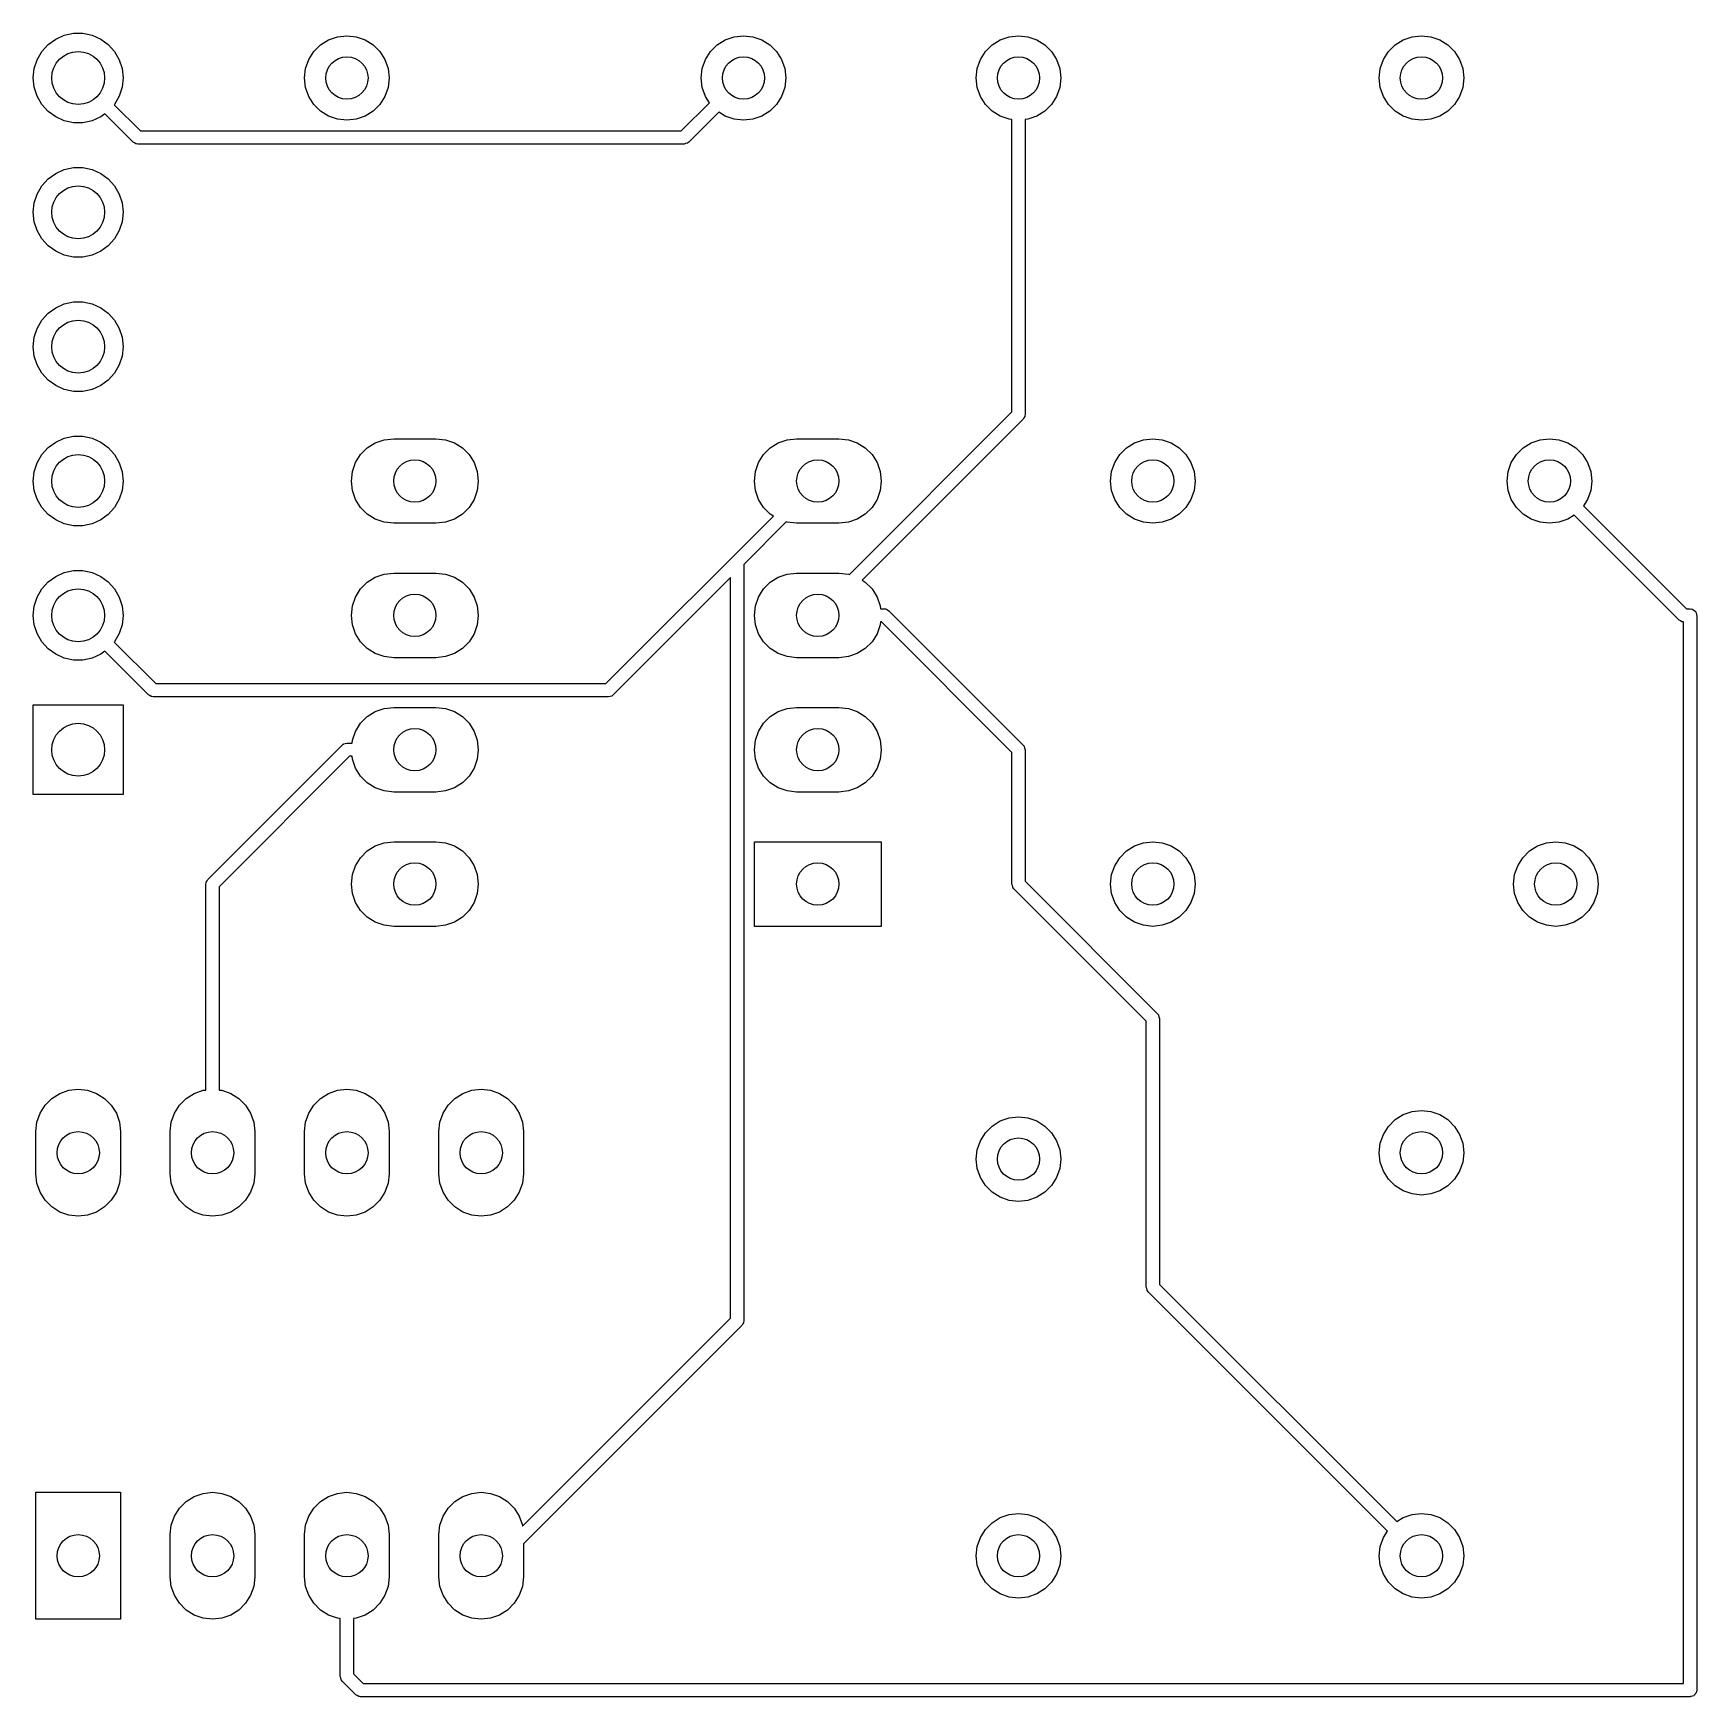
# Model space of a CAD drawing. Extents: x 131.2 to 162.7, y -119.5 to -88.1.
import ezdxf

# ---------------------------------------------------------------- set-up
doc = ezdxf.new("R2010")
doc.units = 0
doc.layers.add('BLACK', color=7, linetype='CONTINUOUS')

msp = doc.modelspace()

# ---------------------------------------------------------------- linework, layer by layer
at = {"layer": 'BLACK', "linetype": 'CONTINUOUS'}
for p, q in [((131.817336, -88.091602), (131.991151, -88.054656)), ((131.991151, -88.054656), (132.168849, -88.054656)), ((132.168849, -88.054656), (132.342664, -88.091602)), ((131.392336, -88.400383), (131.511239, -88.268327)), ((131.511239, -88.268327), (131.655, -88.163878)), ((131.655, -88.163878), (131.817336, -88.091602)), ((132.342664, -88.091602), (132.505, -88.163878)), ((132.505, -88.163878), (132.648761, -88.268327)), ((132.648761, -88.268327), (132.767664, -88.400383)), ((136.534535, -88.401208), (136.661208, -88.274535)), ((136.661208, -88.274535), (136.812893, -88.179225)), ((136.812893, -88.179225), (136.981983, -88.120058)), ((136.981983, -88.120058), (137.16, -88.1)), ((137.16, -88.1), (137.338017, -88.120058)), ((137.338017, -88.120058), (137.507107, -88.179225)), ((137.507107, -88.179225), (137.658792, -88.274535)), ((137.658792, -88.274535), (137.785465, -88.401208)), ((144.034535, -88.401208), (144.161208, -88.274535)), ((144.161208, -88.274535), (144.312893, -88.179225)), ((144.312893, -88.179225), (144.481983, -88.120058)), ((144.481983, -88.120058), (144.66, -88.1)), ((144.66, -88.1), (144.838017, -88.120058)), ((144.838017, -88.120058), (145.007107, -88.179225)), ((145.007107, -88.179225), (145.158792, -88.274535)), ((145.158792, -88.274535), (145.285465, -88.401208)), ((149.234535, -88.401208), (149.361208, -88.274535)), ((149.361208, -88.274535), (149.512893, -88.179225)), ((149.512893, -88.179225), (149.681983, -88.120058)), ((149.681983, -88.120058), (149.86, -88.1)), ((149.86, -88.1), (150.038017, -88.120058)), ((150.038017, -88.120058), (150.207107, -88.179225)), ((150.207107, -88.179225), (150.358792, -88.274535)), ((150.358792, -88.274535), (150.485465, -88.401208)), ((156.854535, -88.401208), (156.981208, -88.274535)), ((156.981208, -88.274535), (157.132893, -88.179225)), ((157.132893, -88.179225), (157.301983, -88.120058)), ((157.301983, -88.120058), (157.48, -88.1)), ((157.48, -88.1), (157.658017, -88.120058)), ((157.658017, -88.120058), (157.827107, -88.179225)), ((157.827107, -88.179225), (157.978792, -88.274535)), ((157.978792, -88.274535), (158.105465, -88.401208)), ((131.248575, -88.723275), (131.303486, -88.554274)), ((131.303486, -88.554274), (131.392336, -88.400383)), ((132.767664, -88.400383), (132.856514, -88.554274)), ((132.856514, -88.554274), (132.911425, -88.723275)), ((136.380058, -88.721983), (136.439225, -88.552893)), ((136.439225, -88.552893), (136.534535, -88.401208)), ((137.785465, -88.401208), (137.880775, -88.552893)), ((137.880775, -88.552893), (137.939942, -88.721983)), ((143.880058, -88.721983), (143.939225, -88.552893)), ((143.939225, -88.552893), (144.034535, -88.401208)), ((145.285465, -88.401208), (145.380775, -88.552893)), ((145.380775, -88.552893), (145.439942, -88.721983)), ((149.080058, -88.721983), (149.139225, -88.552893)), ((149.139225, -88.552893), (149.234535, -88.401208)), ((150.485465, -88.401208), (150.580775, -88.552893)), ((150.580775, -88.552893), (150.639942, -88.721983)), ((156.700058, -88.721983), (156.759225, -88.552893)), ((156.759225, -88.552893), (156.854535, -88.401208)), ((158.105465, -88.401208), (158.200775, -88.552893)), ((158.200775, -88.552893), (158.259942, -88.721983)), ((131.23, -88.9), (131.248575, -88.723275)), ((131.248575, -89.076725), (131.23, -88.9)), ((132.911425, -88.723275), (132.93, -88.9)), ((132.93, -88.9), (132.911425, -89.076725)), ((136.36, -88.9), (136.380058, -88.721983)), ((136.380058, -89.078017), (136.36, -88.9)), ((137.939942, -88.721983), (137.96, -88.9)), ((137.96, -88.9), (137.939942, -89.078017)), ((143.86, -88.9), (143.880058, -88.721983)), ((143.880058, -89.078017), (143.86, -88.9)), ((145.439942, -88.721983), (145.46, -88.9)), ((145.46, -88.9), (145.439942, -89.078017)), ((149.06, -88.9), (149.080058, -88.721983)), ((149.080058, -89.078017), (149.06, -88.9)), ((150.639942, -88.721983), (150.66, -88.9)), ((150.66, -88.9), (150.639942, -89.078017)), ((156.68, -88.9), (156.700058, -88.721983)), ((156.700058, -89.078017), (156.68, -88.9)), ((158.259942, -88.721983), (158.28, -88.9)), ((158.28, -88.9), (158.259942, -89.078017)), ((131.303486, -89.245726), (131.248575, -89.076725)), ((131.392336, -89.399617), (131.303486, -89.245726)), ((132.856514, -89.245726), (132.767664, -89.399617)), ((132.911425, -89.076725), (132.856514, -89.245726)), ((136.439225, -89.247107), (136.380058, -89.078017)), ((136.534535, -89.398792), (136.439225, -89.247107)), ((137.880775, -89.247107), (137.785465, -89.398792)), ((137.939942, -89.078017), (137.880775, -89.247107)), ((143.939225, -89.247107), (143.880058, -89.078017)), ((144.015201, -89.368022), (143.939225, -89.247107)), ((145.380775, -89.247107), (145.285465, -89.398792)), ((145.439942, -89.078017), (145.380775, -89.247107)), ((149.139225, -89.247107), (149.080058, -89.078017)), ((149.234535, -89.398792), (149.139225, -89.247107)), ((150.580775, -89.247107), (150.485465, -89.398792)), ((150.639942, -89.078017), (150.580775, -89.247107)), ((156.759225, -89.247107), (156.700058, -89.078017)), ((156.854535, -89.398792), (156.759225, -89.247107)), ((158.200775, -89.247107), (158.105465, -89.398792)), ((158.259942, -89.078017), (158.200775, -89.247107)), ((131.511239, -89.531673), (131.392336, -89.399617)), ((131.655, -89.636122), (131.511239, -89.531673)), ((131.817336, -89.708398), (131.655, -89.636122)), ((132.505, -89.636122), (132.342664, -89.708398)), ((132.582811, -89.579588), (132.505, -89.636122)), ((133.116611, -90.113388), (132.582811, -89.579588)), ((132.767664, -89.399617), (132.762324, -89.405547)), ((132.762324, -89.405547), (133.256777, -89.9)), ((136.661208, -89.525465), (136.534535, -89.398792)), ((136.812893, -89.620775), (136.661208, -89.525465)), ((136.981983, -89.679942), (136.812893, -89.620775)), ((137.507107, -89.620775), (137.338017, -89.679942)), ((137.658792, -89.525465), (137.507107, -89.620775)), ((137.785465, -89.398792), (137.658792, -89.525465)), ((143.483224, -89.9), (144.015201, -89.368022)), ((144.191977, -89.544798), (143.623388, -90.113388)), ((144.312893, -89.620775), (144.191977, -89.544798)), ((144.481983, -89.679942), (144.312893, -89.620775)), ((145.007107, -89.620775), (144.838017, -89.679942)), ((145.158792, -89.525465), (145.007107, -89.620775)), ((145.285465, -89.398792), (145.158792, -89.525465)), ((149.361208, -89.525465), (149.234535, -89.398792)), ((149.512893, -89.620775), (149.361208, -89.525465)), ((149.681983, -89.679942), (149.512893, -89.620775)), ((150.207107, -89.620775), (150.038017, -89.679942)), ((150.358792, -89.525465), (150.207107, -89.620775)), ((150.485465, -89.398792), (150.358792, -89.525465)), ((156.981208, -89.525465), (156.854535, -89.398792)), ((157.132893, -89.620775), (156.981208, -89.525465)), ((157.301983, -89.679942), (157.132893, -89.620775)), ((157.827107, -89.620775), (157.658017, -89.679942)), ((157.978792, -89.525465), (157.827107, -89.620775)), ((158.105465, -89.398792), (157.978792, -89.525465)), ((131.991151, -89.745344), (131.817336, -89.708398)), ((132.168849, -89.745344), (131.991151, -89.745344)), ((132.342664, -89.708398), (132.168849, -89.745344)), ((133.256777, -89.9), (143.483224, -89.9)), ((137.16, -89.7), (136.981983, -89.679942)), ((137.338017, -89.679942), (137.16, -89.7)), ((144.66, -89.7), (144.481983, -89.679942)), ((144.838017, -89.679942), (144.66, -89.7)), ((149.735, -89.685915), (149.681983, -89.679942)), ((149.735, -95.213223), (149.735, -89.685915)), ((150.038017, -89.679942), (149.985, -89.685915)), ((149.985, -89.685915), (149.985, -95.265)), ((157.48, -89.7), (157.301983, -89.679942)), ((157.658017, -89.679942), (157.48, -89.7)), ((133.143753, -90.128208), (133.116611, -90.113388)), ((133.169783, -90.144937), (133.143753, -90.128208)), ((133.176035, -90.145835), (133.169783, -90.144937)), ((133.178429, -90.147143), (133.176035, -90.145835)), ((133.182902, -90.146823), (133.178429, -90.147143)), ((133.205, -90.15), (133.182902, -90.146823)), ((143.535, -90.15), (133.205, -90.15)), ((143.564677, -90.141285), (143.535, -90.15)), ((143.594906, -90.13471), (143.564677, -90.141285)), ((143.59996, -90.130926), (143.594906, -90.13471)), ((143.60258, -90.130157), (143.59996, -90.130926)), ((143.605519, -90.126764), (143.60258, -90.130157)), ((143.623388, -90.113388), (143.605519, -90.126764)), ((131.392336, -90.940383), (131.511239, -90.808327)), ((131.511239, -90.808327), (131.655, -90.703878)), ((131.655, -90.703878), (131.817336, -90.631602)), ((131.817336, -90.631602), (131.991151, -90.594656)), ((131.991151, -90.594656), (132.168849, -90.594656)), ((132.168849, -90.594656), (132.342664, -90.631602)), ((132.342664, -90.631602), (132.505, -90.703878)), ((132.505, -90.703878), (132.648761, -90.808327)), ((132.648761, -90.808327), (132.767664, -90.940383)), ((131.248575, -91.263275), (131.303486, -91.094274)), ((131.303486, -91.094274), (131.392336, -90.940383)), ((132.767664, -90.940383), (132.856514, -91.094274)), ((132.856514, -91.094274), (132.911425, -91.263275)), ((131.23, -91.44), (131.248575, -91.263275)), ((131.248575, -91.616725), (131.23, -91.44)), ((132.911425, -91.263275), (132.93, -91.44)), ((132.93, -91.44), (132.911425, -91.616725)), ((131.303486, -91.785726), (131.248575, -91.616725)), ((131.392336, -91.939617), (131.303486, -91.785726)), ((132.856514, -91.785726), (132.767664, -91.939617)), ((132.911425, -91.616725), (132.856514, -91.785726)), ((131.511239, -92.071673), (131.392336, -91.939617)), ((131.655, -92.176122), (131.511239, -92.071673)), ((132.648761, -92.071673), (132.505, -92.176122)), ((132.767664, -91.939617), (132.648761, -92.071673)), ((131.817336, -92.248398), (131.655, -92.176122)), ((131.991151, -92.285344), (131.817336, -92.248398)), ((132.168849, -92.285344), (131.991151, -92.285344)), ((132.342664, -92.248398), (132.168849, -92.285344)), ((132.505, -92.176122), (132.342664, -92.248398)), ((131.392336, -93.480383), (131.511239, -93.348327)), ((131.511239, -93.348327), (131.655, -93.243878)), ((131.655, -93.243878), (131.817336, -93.171602)), ((131.817336, -93.171602), (131.991151, -93.134656)), ((131.991151, -93.134656), (132.168849, -93.134656)), ((132.168849, -93.134656), (132.342664, -93.171602)), ((132.342664, -93.171602), (132.505, -93.243878)), ((132.505, -93.243878), (132.648761, -93.348327)), ((132.648761, -93.348327), (132.767664, -93.480383)), ((131.248575, -93.803275), (131.303486, -93.634274)), ((131.303486, -93.634274), (131.392336, -93.480383)), ((132.767664, -93.480383), (132.856514, -93.634274)), ((132.856514, -93.634274), (132.911425, -93.803275)), ((131.23, -93.98), (131.248575, -93.803275)), ((131.248575, -94.156725), (131.23, -93.98)), ((132.911425, -93.803275), (132.93, -93.98)), ((132.93, -93.98), (132.911425, -94.156725)), ((131.303486, -94.325726), (131.248575, -94.156725)), ((131.392336, -94.479617), (131.303486, -94.325726)), ((132.856514, -94.325726), (132.767664, -94.479617)), ((132.911425, -94.156725), (132.856514, -94.325726)), ((131.511239, -94.611673), (131.392336, -94.479617)), ((131.655, -94.716122), (131.511239, -94.611673)), ((132.648761, -94.611673), (132.505, -94.716122)), ((132.767664, -94.479617), (132.648761, -94.611673)), ((131.817336, -94.788398), (131.655, -94.716122)), ((131.991151, -94.825344), (131.817336, -94.788398)), ((132.168849, -94.825344), (131.991151, -94.825344)), ((132.342664, -94.788398), (132.168849, -94.825344)), ((132.505, -94.716122), (132.342664, -94.788398)), ((146.661646, -98.286576), (149.735, -95.213223)), ((149.979937, -95.300217), (149.963208, -95.326246)), ((149.980835, -95.293964), (149.979937, -95.300217)), ((149.982143, -95.291571), (149.980835, -95.293964)), ((149.985, -95.265), (149.981823, -95.287098)), ((149.981823, -95.287098), (149.982143, -95.291571)), ((149.948388, -95.353389), (146.904498, -98.397278)), ((149.963208, -95.326246), (149.948388, -95.353389)), ((131.392336, -96.020383), (131.511239, -95.888327)), ((131.511239, -95.888327), (131.655, -95.783878)), ((131.655, -95.783878), (131.817336, -95.711602)), ((131.817336, -95.711602), (131.991151, -95.674656)), ((131.991151, -95.674656), (132.168849, -95.674656)), ((132.168849, -95.674656), (132.342664, -95.711602)), ((132.342664, -95.711602), (132.505, -95.783878)), ((132.505, -95.783878), (132.648761, -95.888327)), ((132.648761, -95.888327), (132.767664, -96.020383)), ((137.419535, -96.021208), (137.546208, -95.894535)), ((137.546208, -95.894535), (137.697893, -95.799225)), ((137.697893, -95.799225), (137.866983, -95.740058)), ((137.866983, -95.740058), (138.045, -95.72)), ((138.045, -95.72), (138.845, -95.72)), ((138.845, -95.72), (139.023017, -95.740058)), ((139.023017, -95.740058), (139.192107, -95.799225)), ((139.192107, -95.799225), (139.343792, -95.894535)), ((139.343792, -95.894535), (139.470465, -96.021208)), ((145.039535, -96.021208), (145.166208, -95.894535)), ((145.166208, -95.894535), (145.317893, -95.799225)), ((145.317893, -95.799225), (145.486983, -95.740058)), ((145.486983, -95.740058), (145.665, -95.72)), ((145.665, -95.72), (146.465, -95.72)), ((146.465, -95.72), (146.643017, -95.740058)), ((146.643017, -95.740058), (146.812107, -95.799225)), ((146.812107, -95.799225), (146.963792, -95.894535)), ((146.963792, -95.894535), (147.090465, -96.021208)), ((151.774535, -96.021208), (151.901208, -95.894535)), ((151.901208, -95.894535), (152.052893, -95.799225)), ((152.052893, -95.799225), (152.221983, -95.740058)), ((152.221983, -95.740058), (152.4, -95.72)), ((152.4, -95.72), (152.578017, -95.740058)), ((152.578017, -95.740058), (152.747107, -95.799225)), ((152.747107, -95.799225), (152.898792, -95.894535)), ((152.898792, -95.894535), (153.025465, -96.021208)), ((159.274535, -96.021208), (159.401208, -95.894535)), ((159.401208, -95.894535), (159.552893, -95.799225)), ((159.552893, -95.799225), (159.721983, -95.740058)), ((159.721983, -95.740058), (159.9, -95.72)), ((159.9, -95.72), (160.078017, -95.740058)), ((160.078017, -95.740058), (160.247107, -95.799225)), ((160.247107, -95.799225), (160.398792, -95.894535)), ((160.398792, -95.894535), (160.525465, -96.021208)), ((131.248575, -96.343275), (131.303486, -96.174274)), ((131.303486, -96.174274), (131.392336, -96.020383)), ((132.767664, -96.020383), (132.856514, -96.174274)), ((132.856514, -96.174274), (132.911425, -96.343275)), ((137.265058, -96.341983), (137.324225, -96.172893)), ((137.324225, -96.172893), (137.419535, -96.021208)), ((139.470465, -96.021208), (139.565775, -96.172893)), ((139.565775, -96.172893), (139.624942, -96.341983)), ((144.885058, -96.341983), (144.944225, -96.172893)), ((144.944225, -96.172893), (145.039535, -96.021208)), ((147.090465, -96.021208), (147.185775, -96.172893)), ((147.185775, -96.172893), (147.244942, -96.341983)), ((151.620058, -96.341983), (151.679225, -96.172893)), ((151.679225, -96.172893), (151.774535, -96.021208)), ((153.025465, -96.021208), (153.120775, -96.172893)), ((153.120775, -96.172893), (153.179942, -96.341983)), ((159.120058, -96.341983), (159.179225, -96.172893)), ((159.179225, -96.172893), (159.274535, -96.021208)), ((160.525465, -96.021208), (160.620775, -96.172893)), ((160.620775, -96.172893), (160.679942, -96.341983)), ((131.23, -96.52), (131.248575, -96.343275)), ((131.248575, -96.696725), (131.23, -96.52)), ((132.911425, -96.343275), (132.93, -96.52)), ((132.93, -96.52), (132.911425, -96.696725)), ((137.245, -96.52), (137.265058, -96.341983)), ((137.265058, -96.698017), (137.245, -96.52)), ((139.624942, -96.341983), (139.645, -96.52)), ((139.645, -96.52), (139.624942, -96.698017)), ((144.865, -96.52), (144.885058, -96.341983)), ((144.885058, -96.698017), (144.865, -96.52)), ((147.244942, -96.341983), (147.265, -96.52)), ((147.265, -96.52), (147.244942, -96.698017)), ((151.6, -96.52), (151.620058, -96.341983)), ((151.620058, -96.698017), (151.6, -96.52)), ((153.179942, -96.341983), (153.2, -96.52)), ((153.2, -96.52), (153.179942, -96.698017)), ((159.1, -96.52), (159.120058, -96.341983)), ((159.120058, -96.698017), (159.1, -96.52)), ((160.679942, -96.341983), (160.7, -96.52)), ((160.7, -96.52), (160.679942, -96.698017)), ((131.303486, -96.865726), (131.248575, -96.696725)), ((131.392336, -97.019617), (131.303486, -96.865726)), ((132.856514, -96.865726), (132.767664, -97.019617)), ((132.911425, -96.696725), (132.856514, -96.865726)), ((137.324225, -96.867107), (137.265058, -96.698017)), ((137.419535, -97.018792), (137.324225, -96.867107)), ((139.565775, -96.867107), (139.470465, -97.018792)), ((139.624942, -96.698017), (139.565775, -96.867107)), ((144.944225, -96.867107), (144.885058, -96.698017)), ((145.039535, -97.018792), (144.944225, -96.867107)), ((147.185775, -96.867107), (147.090465, -97.018792)), ((147.244942, -96.698017), (147.185775, -96.867107)), ((151.679225, -96.867107), (151.620058, -96.698017)), ((151.774535, -97.018792), (151.679225, -96.867107)), ((153.120775, -96.867107), (153.025465, -97.018792)), ((153.179942, -96.698017), (153.120775, -96.867107)), ((159.179225, -96.867107), (159.120058, -96.698017)), ((159.274535, -97.018792), (159.179225, -96.867107)), ((160.620775, -96.867107), (160.544798, -96.988022)), ((160.679942, -96.698017), (160.620775, -96.867107)), ((131.511239, -97.151673), (131.392336, -97.019617)), ((131.655, -97.256122), (131.511239, -97.151673)), ((132.648761, -97.151673), (132.505, -97.256122)), ((132.767664, -97.019617), (132.648761, -97.151673)), ((137.546208, -97.145465), (137.419535, -97.018792)), ((137.697893, -97.240775), (137.546208, -97.145465)), ((139.343792, -97.145465), (139.192107, -97.240775)), ((139.470465, -97.018792), (139.343792, -97.145465)), ((142.058224, -100.35), (145.225501, -97.182721)), ((145.166208, -97.145465), (145.039535, -97.018792)), ((145.225501, -97.182721), (145.166208, -97.145465)), ((146.963792, -97.145465), (146.812107, -97.240775)), ((147.090465, -97.018792), (146.963792, -97.145465)), ((151.901208, -97.145465), (151.774535, -97.018792)), ((152.052893, -97.240775), (151.901208, -97.145465)), ((152.898792, -97.145465), (152.747107, -97.240775)), ((153.025465, -97.018792), (152.898792, -97.145465)), ((159.401208, -97.145465), (159.274535, -97.018792)), ((159.552893, -97.240775), (159.401208, -97.145465)), ((160.368022, -97.164798), (160.247107, -97.240775)), ((162.351611, -99.148388), (160.368022, -97.164798)), ((160.544798, -96.988022), (162.491777, -98.935)), ((131.817336, -97.328398), (131.655, -97.256122)), ((131.991151, -97.365344), (131.817336, -97.328398)), ((132.168849, -97.365344), (131.991151, -97.365344)), ((132.342664, -97.328398), (132.168849, -97.365344)), ((132.505, -97.256122), (132.342664, -97.328398)), ((137.866983, -97.299942), (137.697893, -97.240775)), ((138.045, -97.32), (137.866983, -97.299942)), ((138.845, -97.32), (138.045, -97.32)), ((139.023017, -97.299942), (138.845, -97.32)), ((139.192107, -97.240775), (139.023017, -97.299942)), ((145.468353, -97.293423), (144.665, -98.096776)), ((145.486983, -97.299942), (145.468353, -97.293423)), ((145.665, -97.32), (145.486983, -97.299942)), ((146.465, -97.32), (145.665, -97.32)), ((146.643017, -97.299942), (146.465, -97.32)), ((146.812107, -97.240775), (146.643017, -97.299942)), ((152.221983, -97.299942), (152.052893, -97.240775)), ((152.4, -97.32), (152.221983, -97.299942)), ((152.578017, -97.299942), (152.4, -97.32)), ((152.747107, -97.240775), (152.578017, -97.299942)), ((159.721983, -97.299942), (159.552893, -97.240775)), ((159.9, -97.32), (159.721983, -97.299942)), ((160.078017, -97.299942), (159.9, -97.32)), ((160.247107, -97.240775), (160.078017, -97.299942)), ((144.665, -98.096776), (144.665, -112.4)), ((131.392336, -98.560383), (131.511239, -98.428327)), ((131.511239, -98.428327), (131.655, -98.323878)), ((131.655, -98.323878), (131.817336, -98.251602)), ((131.817336, -98.251602), (131.991151, -98.214656)), ((131.991151, -98.214656), (132.168849, -98.214656)), ((132.168849, -98.214656), (132.342664, -98.251602)), ((132.342664, -98.251602), (132.505, -98.323878)), ((132.505, -98.323878), (132.648761, -98.428327)), ((132.648761, -98.428327), (132.767664, -98.560383)), ((137.419535, -98.561208), (137.546208, -98.434535)), ((137.546208, -98.434535), (137.697893, -98.339225)), ((137.697893, -98.339225), (137.866983, -98.280058)), ((137.866983, -98.280058), (138.045, -98.26)), ((138.045, -98.26), (138.845, -98.26)), ((138.845, -98.26), (139.023017, -98.280058)), ((139.023017, -98.280058), (139.192107, -98.339225)), ((139.192107, -98.339225), (139.343792, -98.434535)), ((139.343792, -98.434535), (139.470465, -98.561208)), ((144.415, -98.346776), (142.198388, -100.563388)), ((144.415, -112.348223), (144.415, -98.346776)), ((145.039535, -98.561208), (145.166208, -98.434535)), ((145.166208, -98.434535), (145.317893, -98.339225)), ((145.317893, -98.339225), (145.486983, -98.280058)), ((145.486983, -98.280058), (145.665, -98.26)), ((145.665, -98.26), (146.465, -98.26)), ((146.465, -98.26), (146.643017, -98.280058)), ((146.643017, -98.280058), (146.661646, -98.286576)), ((146.904498, -98.397278), (146.963792, -98.434535)), ((146.963792, -98.434535), (147.090465, -98.561208)), ((131.248575, -98.883275), (131.303486, -98.714274)), ((131.303486, -98.714274), (131.392336, -98.560383)), ((132.767664, -98.560383), (132.856514, -98.714274)), ((132.856514, -98.714274), (132.911425, -98.883275)), ((137.265058, -98.881983), (137.324225, -98.712893)), ((137.324225, -98.712893), (137.419535, -98.561208)), ((139.470465, -98.561208), (139.565775, -98.712893)), ((139.565775, -98.712893), (139.624942, -98.881983)), ((144.885058, -98.881983), (144.944225, -98.712893)), ((144.944225, -98.712893), (145.039535, -98.561208)), ((147.090465, -98.561208), (147.185775, -98.712893)), ((147.185775, -98.712893), (147.244942, -98.881983)), ((131.23, -99.06), (131.248575, -98.883275)), ((131.248575, -99.236725), (131.23, -99.06)), ((132.911425, -98.883275), (132.93, -99.06)), ((132.93, -99.06), (132.911425, -99.236725)), ((137.245, -99.06), (137.265058, -98.881983)), ((137.265058, -99.238017), (137.245, -99.06)), ((139.624942, -98.881983), (139.645, -99.06)), ((139.645, -99.06), (139.624942, -99.238017)), ((144.865, -99.06), (144.885058, -98.881983)), ((144.885058, -99.238017), (144.865, -99.06)), ((147.244942, -98.881983), (147.250916, -98.935)), ((147.250916, -98.935), (147.32, -98.935)), ((147.32, -98.935), (147.342093, -98.938176)), ((147.342093, -98.938176), (147.346571, -98.937856)), ((147.346571, -98.937856), (147.348967, -98.939164)), ((147.348967, -98.939164), (147.355217, -98.940063)), ((147.355217, -98.940063), (147.381244, -98.95679)), ((147.381244, -98.95679), (147.408388, -98.971612)), ((147.408388, -98.971612), (149.948388, -101.511611)), ((162.491777, -98.935), (162.56, -98.935)), ((162.56, -98.935), (162.595217, -98.940063)), ((162.595217, -98.940063), (162.602894, -98.944997)), ((162.602894, -98.944997), (162.611927, -98.946296)), ((162.611927, -98.946296), (162.632056, -98.963738)), ((162.632056, -98.963738), (162.654469, -98.978142)), ((162.654469, -98.978142), (162.65826, -98.986444)), ((162.65826, -98.986444), (162.665157, -98.99242)), ((162.665157, -98.99242), (162.672661, -99.017978)), ((162.672661, -99.017978), (162.683728, -99.042211)), ((162.683728, -99.042211), (162.682429, -99.051244)), ((162.682429, -99.051244), (162.685, -99.06)), ((162.685, -99.06), (162.685, -119.38)), ((131.303486, -99.405726), (131.248575, -99.236725)), ((132.911425, -99.236725), (132.856514, -99.405726)), ((137.324225, -99.407107), (137.265058, -99.238017)), ((139.624942, -99.238017), (139.565775, -99.407107)), ((144.944225, -99.407107), (144.885058, -99.238017)), ((147.244942, -99.238017), (147.185775, -99.407107)), ((147.250916, -99.185), (147.244942, -99.238017)), ((147.268224, -99.185), (147.250916, -99.185)), ((149.735, -101.651776), (147.268224, -99.185)), ((162.378753, -99.163208), (162.351611, -99.148388)), ((162.404783, -99.179937), (162.378753, -99.163208)), ((162.411035, -99.180835), (162.404783, -99.179937)), ((162.413429, -99.182143), (162.411035, -99.180835)), ((162.417901, -99.181823), (162.413429, -99.182143)), ((162.435, -99.184281), (162.417901, -99.181823)), ((162.435, -119.255), (162.435, -99.184281)), ((131.392336, -99.559617), (131.303486, -99.405726)), ((131.511239, -99.691673), (131.392336, -99.559617)), ((131.655, -99.796122), (131.511239, -99.691673)), ((132.767664, -99.559617), (132.762323, -99.565547)), ((132.762323, -99.565547), (133.546776, -100.35)), ((132.856514, -99.405726), (132.767664, -99.559617)), ((137.419535, -99.558792), (137.324225, -99.407107)), ((137.546208, -99.685465), (137.419535, -99.558792)), ((137.697893, -99.780775), (137.546208, -99.685465)), ((139.343792, -99.685465), (139.192107, -99.780775)), ((139.470465, -99.558792), (139.343792, -99.685465)), ((139.565775, -99.407107), (139.470465, -99.558792)), ((145.039535, -99.558792), (144.944225, -99.407107)), ((145.166208, -99.685465), (145.039535, -99.558792)), ((145.317893, -99.780775), (145.166208, -99.685465)), ((146.963792, -99.685465), (146.812107, -99.780775)), ((147.090465, -99.558792), (146.963792, -99.685465)), ((147.185775, -99.407107), (147.090465, -99.558792)), ((131.817336, -99.868398), (131.655, -99.796122)), ((131.991151, -99.905344), (131.817336, -99.868398)), ((132.168849, -99.905344), (131.991151, -99.905344)), ((132.342664, -99.868398), (132.168849, -99.905344)), ((132.505, -99.796122), (132.342664, -99.868398)), ((132.582811, -99.739587), (132.505, -99.796122)), ((133.406612, -100.563388), (132.582811, -99.739587)), ((137.866983, -99.839942), (137.697893, -99.780775)), ((138.045, -99.86), (137.866983, -99.839942)), ((138.845, -99.86), (138.045, -99.86)), ((139.023017, -99.839942), (138.845, -99.86)), ((139.192107, -99.780775), (139.023017, -99.839942)), ((145.486983, -99.839942), (145.317893, -99.780775)), ((145.665, -99.86), (145.486983, -99.839942)), ((146.465, -99.86), (145.665, -99.86)), ((146.643017, -99.839942), (146.465, -99.86)), ((146.812107, -99.780775), (146.643017, -99.839942)), ((133.43375, -100.578206), (133.406612, -100.563388)), ((133.459783, -100.594937), (133.43375, -100.578206)), ((133.466035, -100.595835), (133.459783, -100.594937)), ((133.468429, -100.597143), (133.466035, -100.595835)), ((133.472902, -100.596823), (133.468429, -100.597143)), ((133.495, -100.6), (133.472902, -100.596823)), ((142.11, -100.6), (133.495, -100.6)), ((133.546776, -100.35), (142.058224, -100.35)), ((142.139677, -100.591285), (142.11, -100.6)), ((142.169906, -100.58471), (142.139677, -100.591285)), ((142.17496, -100.580926), (142.169906, -100.58471)), ((142.17758, -100.580157), (142.17496, -100.580926)), ((142.180519, -100.576764), (142.17758, -100.580157)), ((142.198388, -100.563388), (142.180519, -100.576764)), ((131.23, -102.45), (131.23, -100.75)), ((131.23, -100.75), (132.93, -100.75)), ((132.93, -100.75), (132.93, -102.45)), ((137.546208, -100.974535), (137.697893, -100.879225)), ((137.697893, -100.879225), (137.866983, -100.820058)), ((137.866983, -100.820058), (138.045, -100.8)), ((138.045, -100.8), (138.845, -100.8)), ((138.845, -100.8), (139.023017, -100.820058)), ((139.023017, -100.820058), (139.192107, -100.879225)), ((139.192107, -100.879225), (139.343792, -100.974535)), ((145.166208, -100.974535), (145.317893, -100.879225)), ((145.317893, -100.879225), (145.486983, -100.820058)), ((145.486983, -100.820058), (145.665, -100.8)), ((145.665, -100.8), (146.465, -100.8)), ((146.465, -100.8), (146.643017, -100.820058)), ((146.643017, -100.820058), (146.812107, -100.879225)), ((146.812107, -100.879225), (146.963792, -100.974535)), ((137.265058, -101.421983), (137.324225, -101.252893)), ((137.324225, -101.252893), (137.419535, -101.101208)), ((137.419535, -101.101208), (137.546208, -100.974535)), ((139.343792, -100.974535), (139.470465, -101.101208)), ((139.470465, -101.101208), (139.565775, -101.252893)), ((139.565775, -101.252893), (139.624942, -101.421983)), ((144.885058, -101.421983), (144.944225, -101.252893)), ((144.944225, -101.252893), (145.039535, -101.101208)), ((145.039535, -101.101208), (145.166208, -100.974535)), ((146.963792, -100.974535), (147.090465, -101.101208)), ((147.090465, -101.101208), (147.185775, -101.252893)), ((147.185775, -101.252893), (147.244942, -101.421983)), ((134.531612, -104.051612), (137.071611, -101.511612)), ((137.071611, -101.511612), (137.089481, -101.498234)), ((137.089481, -101.498234), (137.09242, -101.494843)), ((137.09242, -101.494843), (137.095039, -101.494073)), ((137.095039, -101.494073), (137.100094, -101.49029)), ((137.100094, -101.49029), (137.130322, -101.483714)), ((137.130322, -101.483714), (137.16, -101.475)), ((137.16, -101.475), (137.259084, -101.475)), ((137.259084, -101.475), (137.265058, -101.421983)), ((139.624942, -101.421983), (139.645, -101.6)), ((144.865, -101.6), (144.885058, -101.421983)), ((147.244942, -101.421983), (147.265, -101.6)), ((149.948388, -101.511611), (149.961765, -101.529481)), ((149.961765, -101.529481), (149.965157, -101.53242)), ((149.965157, -101.53242), (149.965926, -101.535039)), ((149.965926, -101.535039), (149.96971, -101.540094)), ((149.96971, -101.540094), (149.976285, -101.570322)), ((149.976285, -101.570322), (149.985, -101.6)), ((137.211777, -101.725), (134.745, -104.191776)), ((137.259084, -101.725), (137.211777, -101.725)), ((137.265058, -101.778017), (137.259084, -101.725)), ((137.324225, -101.947107), (137.265058, -101.778017)), ((139.624942, -101.778017), (139.565775, -101.947107)), ((139.645, -101.6), (139.624942, -101.778017)), ((144.885058, -101.778017), (144.865, -101.6)), ((144.944225, -101.947107), (144.885058, -101.778017)), ((147.244942, -101.778017), (147.185775, -101.947107)), ((147.265, -101.6), (147.244942, -101.778017)), ((149.735, -104.14), (149.735, -101.651776)), ((149.985, -101.6), (149.985, -104.088223)), ((137.419535, -102.098792), (137.324225, -101.947107)), ((137.546208, -102.225465), (137.419535, -102.098792)), ((137.697893, -102.320775), (137.546208, -102.225465)), ((139.343792, -102.225465), (139.192107, -102.320775)), ((139.470465, -102.098792), (139.343792, -102.225465)), ((139.565775, -101.947107), (139.470465, -102.098792)), ((145.039535, -102.098792), (144.944225, -101.947107)), ((145.166208, -102.225465), (145.039535, -102.098792)), ((145.317893, -102.320775), (145.166208, -102.225465)), ((146.963792, -102.225465), (146.812107, -102.320775)), ((147.090465, -102.098792), (146.963792, -102.225465)), ((147.185775, -101.947107), (147.090465, -102.098792)), ((132.93, -102.45), (131.23, -102.45)), ((137.866983, -102.379942), (137.697893, -102.320775)), ((138.045, -102.4), (137.866983, -102.379942)), ((138.845, -102.4), (138.045, -102.4)), ((139.023017, -102.379942), (138.845, -102.4)), ((139.192107, -102.320775), (139.023017, -102.379942)), ((145.486983, -102.379942), (145.317893, -102.320775)), ((145.665, -102.4), (145.486983, -102.379942)), ((146.465, -102.4), (145.665, -102.4)), ((146.643017, -102.379942), (146.465, -102.4)), ((146.812107, -102.320775), (146.643017, -102.379942)), ((137.546208, -103.514535), (137.697893, -103.419225)), ((137.697893, -103.419225), (137.866983, -103.360058)), ((137.866983, -103.360058), (138.045, -103.34)), ((138.045, -103.34), (138.845, -103.34)), ((138.845, -103.34), (139.023017, -103.360058)), ((139.023017, -103.360058), (139.192107, -103.419225)), ((139.192107, -103.419225), (139.343792, -103.514535)), ((144.865, -104.94), (144.865, -103.34)), ((144.865, -103.34), (147.265, -103.34)), ((147.265, -103.34), (147.265, -104.94)), ((151.901208, -103.514535), (152.052893, -103.419225)), ((152.052893, -103.419225), (152.221983, -103.360058)), ((152.221983, -103.360058), (152.4, -103.34)), ((152.4, -103.34), (152.578017, -103.360058)), ((152.578017, -103.360058), (152.747107, -103.419225)), ((152.747107, -103.419225), (152.898792, -103.514535)), ((159.521208, -103.514535), (159.672893, -103.419225)), ((159.672893, -103.419225), (159.841983, -103.360058)), ((159.841983, -103.360058), (160.02, -103.34)), ((160.02, -103.34), (160.198017, -103.360058)), ((160.198017, -103.360058), (160.367107, -103.419225)), ((160.367107, -103.419225), (160.518792, -103.514535)), ((137.265058, -103.961983), (137.324225, -103.792893)), ((137.324225, -103.792893), (137.419535, -103.641208)), ((137.419535, -103.641208), (137.546208, -103.514535)), ((139.343792, -103.514535), (139.470465, -103.641208)), ((139.470465, -103.641208), (139.565775, -103.792893)), ((139.565775, -103.792893), (139.624942, -103.961983)), ((151.620058, -103.961983), (151.679225, -103.792893)), ((151.679225, -103.792893), (151.774535, -103.641208)), ((151.774535, -103.641208), (151.901208, -103.514535)), ((152.898792, -103.514535), (153.025465, -103.641208)), ((153.025465, -103.641208), (153.120775, -103.792893)), ((153.120775, -103.792893), (153.179942, -103.961983)), ((159.240058, -103.961983), (159.299225, -103.792893)), ((159.299225, -103.792893), (159.394535, -103.641208)), ((159.394535, -103.641208), (159.521208, -103.514535)), ((160.518792, -103.514535), (160.645465, -103.641208)), ((160.645465, -103.641208), (160.740775, -103.792893)), ((160.740775, -103.792893), (160.799942, -103.961983)), ((134.497856, -104.113429), (134.499164, -104.111032)), ((134.498176, -104.117906), (134.497856, -104.113429)), ((134.499164, -104.111032), (134.500063, -104.104783)), ((134.500063, -104.104783), (134.51679, -104.078755)), ((134.51679, -104.078755), (134.531612, -104.051612)), ((137.245, -104.14), (137.265058, -103.961983)), ((139.624942, -103.961983), (139.645, -104.14)), ((149.985, -104.088223), (152.488388, -106.591611)), ((151.6, -104.14), (151.620058, -103.961983)), ((153.179942, -103.961983), (153.2, -104.14)), ((159.22, -104.14), (159.240058, -103.961983)), ((160.799942, -103.961983), (160.82, -104.14)), ((134.495, -104.14), (134.498176, -104.117906)), ((134.495, -108.034084), (134.495, -104.14)), ((134.745, -104.191776), (134.745, -108.034084)), ((137.265058, -104.318017), (137.245, -104.14)), ((137.324225, -104.487107), (137.265058, -104.318017)), ((139.624942, -104.318017), (139.565775, -104.487107)), ((139.645, -104.14), (139.624942, -104.318017)), ((149.743714, -104.169677), (149.735, -104.14)), ((149.75029, -104.199906), (149.743714, -104.169677)), ((149.754073, -104.20496), (149.75029, -104.199906)), ((149.754843, -104.20758), (149.754073, -104.20496)), ((149.758235, -104.210519), (149.754843, -104.20758)), ((149.771612, -104.228388), (149.758235, -104.210519)), ((152.275, -106.731776), (149.771612, -104.228388)), ((151.620058, -104.318017), (151.6, -104.14)), ((151.679225, -104.487107), (151.620058, -104.318017)), ((153.179942, -104.318017), (153.120775, -104.487107)), ((153.2, -104.14), (153.179942, -104.318017)), ((159.240058, -104.318017), (159.22, -104.14)), ((159.299225, -104.487107), (159.240058, -104.318017)), ((160.799942, -104.318017), (160.740775, -104.487107)), ((160.82, -104.14), (160.799942, -104.318017)), ((137.419535, -104.638792), (137.324225, -104.487107)), ((137.546208, -104.765465), (137.419535, -104.638792)), ((139.470465, -104.638792), (139.343792, -104.765465)), ((139.565775, -104.487107), (139.470465, -104.638792)), ((151.774535, -104.638792), (151.679225, -104.487107)), ((151.901208, -104.765465), (151.774535, -104.638792)), ((153.025465, -104.638792), (152.898792, -104.765465)), ((153.120775, -104.487107), (153.025465, -104.638792)), ((159.394535, -104.638792), (159.299225, -104.487107)), ((159.521208, -104.765465), (159.394535, -104.638792)), ((160.645465, -104.638792), (160.518792, -104.765465)), ((160.740775, -104.487107), (160.645465, -104.638792)), ((137.697893, -104.860775), (137.546208, -104.765465)), ((137.866983, -104.919942), (137.697893, -104.860775)), ((138.045, -104.94), (137.866983, -104.919942)), ((138.845, -104.94), (138.045, -104.94)), ((139.023017, -104.919942), (138.845, -104.94)), ((139.192107, -104.860775), (139.023017, -104.919942)), ((139.343792, -104.765465), (139.192107, -104.860775)), ((147.265, -104.94), (144.865, -104.94)), ((152.052893, -104.860775), (151.901208, -104.765465)), ((152.221983, -104.919942), (152.052893, -104.860775)), ((152.4, -104.94), (152.221983, -104.919942)), ((152.578017, -104.919942), (152.4, -104.94)), ((152.747107, -104.860775), (152.578017, -104.919942)), ((152.898792, -104.765465), (152.747107, -104.860775)), ((159.672893, -104.860775), (159.521208, -104.765465)), ((159.841983, -104.919942), (159.672893, -104.860775)), ((160.02, -104.94), (159.841983, -104.919942)), ((160.198017, -104.919942), (160.02, -104.94)), ((160.367107, -104.860775), (160.198017, -104.919942)), ((160.518792, -104.765465), (160.367107, -104.860775)), ((152.488388, -106.591611), (152.501765, -106.609481)), ((152.501765, -106.609481), (152.505157, -106.61242)), ((152.505157, -106.61242), (152.505926, -106.615039)), ((152.505926, -106.615039), (152.50971, -106.620094)), ((152.50971, -106.620094), (152.516285, -106.650322)), ((152.275, -111.76), (152.275, -106.731776)), ((152.516285, -106.650322), (152.525, -106.68)), ((152.525, -106.68), (152.525, -111.708224)), ((131.454535, -108.321208), (131.581208, -108.194535)), ((131.581208, -108.194535), (131.732893, -108.099225)), ((131.732893, -108.099225), (131.901983, -108.040058)), ((131.901983, -108.040058), (132.08, -108.02)), ((132.08, -108.02), (132.258017, -108.040058)), ((132.258017, -108.040058), (132.427107, -108.099225)), ((132.427107, -108.099225), (132.578792, -108.194535)), ((132.578792, -108.194535), (132.705465, -108.321208)), ((133.994535, -108.321208), (134.121208, -108.194535)), ((134.121208, -108.194535), (134.272893, -108.099225)), ((134.272893, -108.099225), (134.441983, -108.040058)), ((134.441983, -108.040058), (134.495, -108.034084)), ((134.745, -108.034084), (134.798017, -108.040058)), ((134.798017, -108.040058), (134.967107, -108.099225)), ((134.967107, -108.099225), (135.118792, -108.194535)), ((135.118792, -108.194535), (135.245465, -108.321208)), ((136.534535, -108.321208), (136.661208, -108.194535)), ((136.661208, -108.194535), (136.812893, -108.099225)), ((136.812893, -108.099225), (136.981983, -108.040058)), ((136.981983, -108.040058), (137.16, -108.02)), ((137.16, -108.02), (137.338017, -108.040058)), ((137.338017, -108.040058), (137.507107, -108.099225)), ((137.507107, -108.099225), (137.658792, -108.194535)), ((137.658792, -108.194535), (137.785465, -108.321208)), ((139.074535, -108.321208), (139.201208, -108.194535)), ((139.201208, -108.194535), (139.352893, -108.099225)), ((139.352893, -108.099225), (139.521983, -108.040058)), ((139.521983, -108.040058), (139.7, -108.02)), ((139.7, -108.02), (139.878017, -108.040058)), ((139.878017, -108.040058), (140.047107, -108.099225)), ((140.047107, -108.099225), (140.198792, -108.194535)), ((140.198792, -108.194535), (140.325465, -108.321208)), ((131.300058, -108.641983), (131.359225, -108.472893)), ((131.359225, -108.472893), (131.454535, -108.321208)), ((132.705465, -108.321208), (132.800775, -108.472893)), ((132.800775, -108.472893), (132.859942, -108.641983)), ((133.840058, -108.641983), (133.899225, -108.472893)), ((133.899225, -108.472893), (133.994535, -108.321208)), ((135.245465, -108.321208), (135.340775, -108.472893)), ((135.340775, -108.472893), (135.399942, -108.641983)), ((136.380058, -108.641983), (136.439225, -108.472893)), ((136.439225, -108.472893), (136.534535, -108.321208)), ((137.785465, -108.321208), (137.880775, -108.472893)), ((137.880775, -108.472893), (137.939942, -108.641983)), ((138.920058, -108.641983), (138.979225, -108.472893)), ((138.979225, -108.472893), (139.074535, -108.321208)), ((140.325465, -108.321208), (140.420775, -108.472893)), ((140.420775, -108.472893), (140.479942, -108.641983)), ((156.981208, -108.594535), (157.132893, -108.499225)), ((157.132893, -108.499225), (157.301983, -108.440058)), ((157.301983, -108.440058), (157.48, -108.42)), ((157.48, -108.42), (157.658017, -108.440058)), ((157.658017, -108.440058), (157.827107, -108.499225)), ((157.827107, -108.499225), (157.978792, -108.594535)), ((131.28, -108.82), (131.300058, -108.641983)), ((131.28, -109.62), (131.28, -108.82)), ((132.859942, -108.641983), (132.88, -108.82)), ((132.88, -108.82), (132.88, -109.62)), ((133.82, -108.82), (133.840058, -108.641983)), ((133.82, -109.62), (133.82, -108.82)), ((135.399942, -108.641983), (135.42, -108.82)), ((135.42, -108.82), (135.42, -109.62)), ((136.36, -108.82), (136.380058, -108.641983)), ((136.36, -109.62), (136.36, -108.82)), ((137.939942, -108.641983), (137.96, -108.82)), ((137.96, -108.82), (137.96, -109.62)), ((138.9, -108.82), (138.920058, -108.641983)), ((138.9, -109.62), (138.9, -108.82)), ((140.479942, -108.641983), (140.5, -108.82)), ((140.5, -108.82), (140.5, -109.62)), ((149.234535, -108.841208), (149.361208, -108.714535)), ((149.361208, -108.714535), (149.512893, -108.619225)), ((149.512893, -108.619225), (149.681983, -108.560058)), ((149.681983, -108.560058), (149.86, -108.54)), ((149.86, -108.54), (150.038017, -108.560058)), ((150.038017, -108.560058), (150.207107, -108.619225)), ((150.207107, -108.619225), (150.358792, -108.714535)), ((150.358792, -108.714535), (150.485465, -108.841208)), ((156.759225, -108.872893), (156.854535, -108.721208)), ((156.854535, -108.721208), (156.981208, -108.594535)), ((157.978792, -108.594535), (158.105465, -108.721208)), ((158.105465, -108.721208), (158.200775, -108.872893)), ((149.080058, -109.161983), (149.139225, -108.992893)), ((149.139225, -108.992893), (149.234535, -108.841208)), ((150.485465, -108.841208), (150.580775, -108.992893)), ((150.580775, -108.992893), (150.639942, -109.161983)), ((156.68, -109.22), (156.700058, -109.041983)), ((156.700058, -109.041983), (156.759225, -108.872893)), ((158.200775, -108.872893), (158.259942, -109.041983)), ((158.259942, -109.041983), (158.28, -109.22)), ((149.06, -109.34), (149.080058, -109.161983)), ((149.080058, -109.518017), (149.06, -109.34)), ((150.639942, -109.161983), (150.66, -109.34)), ((150.66, -109.34), (150.639942, -109.518017)), ((156.700058, -109.398017), (156.68, -109.22)), ((156.759225, -109.567107), (156.700058, -109.398017)), ((158.259942, -109.398017), (158.200775, -109.567107)), ((158.28, -109.22), (158.259942, -109.398017)), ((131.300058, -109.798017), (131.28, -109.62)), ((132.88, -109.62), (132.859942, -109.798017)), ((133.840058, -109.798017), (133.82, -109.62)), ((135.42, -109.62), (135.399942, -109.798017)), ((136.380058, -109.798017), (136.36, -109.62)), ((137.96, -109.62), (137.939942, -109.798017)), ((138.920058, -109.798017), (138.9, -109.62)), ((140.5, -109.62), (140.479942, -109.798017)), ((149.139225, -109.687107), (149.080058, -109.518017)), ((149.234535, -109.838792), (149.139225, -109.687107)), ((150.580775, -109.687107), (150.485465, -109.838792)), ((150.639942, -109.518017), (150.580775, -109.687107)), ((156.854535, -109.718792), (156.759225, -109.567107)), ((156.981208, -109.845465), (156.854535, -109.718792)), ((158.105465, -109.718792), (157.978792, -109.845465)), ((158.200775, -109.567107), (158.105465, -109.718792)), ((131.359225, -109.967107), (131.300058, -109.798017)), ((131.454535, -110.118792), (131.359225, -109.967107)), ((132.800775, -109.967107), (132.705465, -110.118792)), ((132.859942, -109.798017), (132.800775, -109.967107)), ((133.899225, -109.967107), (133.840058, -109.798017)), ((133.994535, -110.118792), (133.899225, -109.967107)), ((135.340775, -109.967107), (135.245465, -110.118792)), ((135.399942, -109.798017), (135.340775, -109.967107)), ((136.439225, -109.967107), (136.380058, -109.798017)), ((136.534535, -110.118792), (136.439225, -109.967107)), ((137.880775, -109.967107), (137.785465, -110.118792)), ((137.939942, -109.798017), (137.880775, -109.967107)), ((138.979225, -109.967107), (138.920058, -109.798017)), ((139.074535, -110.118792), (138.979225, -109.967107)), ((140.420775, -109.967107), (140.325465, -110.118792)), ((140.479942, -109.798017), (140.420775, -109.967107)), ((149.361208, -109.965465), (149.234535, -109.838792)), ((149.512893, -110.060775), (149.361208, -109.965465)), ((149.681983, -110.119942), (149.512893, -110.060775)), ((150.207107, -110.060775), (150.038017, -110.119942)), ((150.358792, -109.965465), (150.207107, -110.060775)), ((150.485465, -109.838792), (150.358792, -109.965465)), ((157.132893, -109.940775), (156.981208, -109.845465)), ((157.301983, -109.999942), (157.132893, -109.940775)), ((157.48, -110.02), (157.301983, -109.999942)), ((157.658017, -109.999942), (157.48, -110.02)), ((157.827107, -109.940775), (157.658017, -109.999942)), ((157.978792, -109.845465), (157.827107, -109.940775)), ((131.581208, -110.245465), (131.454535, -110.118792)), ((131.732893, -110.340775), (131.581208, -110.245465)), ((131.901983, -110.399942), (131.732893, -110.340775)), ((132.08, -110.42), (131.901983, -110.399942)), ((132.258017, -110.399942), (132.08, -110.42)), ((132.427107, -110.340775), (132.258017, -110.399942)), ((132.578792, -110.245465), (132.427107, -110.340775)), ((132.705465, -110.118792), (132.578792, -110.245465)), ((134.121208, -110.245465), (133.994535, -110.118792)), ((134.272893, -110.340775), (134.121208, -110.245465)), ((134.441983, -110.399942), (134.272893, -110.340775)), ((134.62, -110.42), (134.441983, -110.399942)), ((134.798017, -110.399942), (134.62, -110.42)), ((134.967107, -110.340775), (134.798017, -110.399942)), ((135.118792, -110.245465), (134.967107, -110.340775)), ((135.245465, -110.118792), (135.118792, -110.245465)), ((136.661208, -110.245465), (136.534535, -110.118792)), ((136.812893, -110.340775), (136.661208, -110.245465)), ((136.981983, -110.399942), (136.812893, -110.340775)), ((137.16, -110.42), (136.981983, -110.399942)), ((137.338017, -110.399942), (137.16, -110.42)), ((137.507107, -110.340775), (137.338017, -110.399942)), ((137.658792, -110.245465), (137.507107, -110.340775)), ((137.785465, -110.118792), (137.658792, -110.245465)), ((139.201208, -110.245465), (139.074535, -110.118792)), ((139.352893, -110.340775), (139.201208, -110.245465)), ((139.521983, -110.399942), (139.352893, -110.340775)), ((139.7, -110.42), (139.521983, -110.399942)), ((139.878017, -110.399942), (139.7, -110.42)), ((140.047107, -110.340775), (139.878017, -110.399942)), ((140.198792, -110.245465), (140.047107, -110.340775)), ((140.325465, -110.118792), (140.198792, -110.245465)), ((149.86, -110.14), (149.681983, -110.119942)), ((150.038017, -110.119942), (149.86, -110.14)), ((152.283714, -111.789677), (152.275, -111.76)), ((152.29029, -111.819906), (152.283714, -111.789677)), ((152.294073, -111.82496), (152.29029, -111.819906)), ((152.294843, -111.82758), (152.294073, -111.82496)), ((152.298235, -111.830519), (152.294843, -111.82758)), ((152.311612, -111.848388), (152.298235, -111.830519)), ((156.835201, -116.371977), (152.311612, -111.848388)), ((152.525, -111.708224), (157.011977, -116.195201)), ((140.482098, -116.281125), (144.415, -112.348223)), ((144.628388, -112.488389), (140.5, -116.616776)), ((144.643208, -112.461246), (144.628388, -112.488389)), ((144.659937, -112.435217), (144.643208, -112.461246)), ((144.660835, -112.428964), (144.659937, -112.435217)), ((144.662143, -112.426571), (144.660835, -112.428964)), ((144.665, -112.4), (144.661823, -112.422097)), ((144.661823, -112.422097), (144.662143, -112.426571)), ((131.28, -118.04), (131.28, -115.64)), ((131.28, -115.64), (132.88, -115.64)), ((132.88, -115.64), (132.88, -118.04)), ((134.121208, -115.814535), (134.272893, -115.719225)), ((134.272893, -115.719225), (134.441983, -115.660058)), ((134.441983, -115.660058), (134.62, -115.64)), ((134.62, -115.64), (134.798017, -115.660058)), ((134.798017, -115.660058), (134.967107, -115.719225)), ((134.967107, -115.719225), (135.118792, -115.814535)), ((136.661208, -115.814535), (136.812893, -115.719225)), ((136.812893, -115.719225), (136.981983, -115.660058)), ((136.981983, -115.660058), (137.16, -115.64)), ((137.16, -115.64), (137.338017, -115.660058)), ((137.338017, -115.660058), (137.507107, -115.719225)), ((137.507107, -115.719225), (137.658792, -115.814535)), ((139.201208, -115.814535), (139.352893, -115.719225)), ((139.352893, -115.719225), (139.521983, -115.660058)), ((139.521983, -115.660058), (139.7, -115.64)), ((139.7, -115.64), (139.878017, -115.660058)), ((139.878017, -115.660058), (140.047107, -115.719225)), ((140.047107, -115.719225), (140.198792, -115.814535)), ((133.899225, -116.092893), (133.994535, -115.941208)), ((133.994535, -115.941208), (134.121208, -115.814535)), ((135.118792, -115.814535), (135.245465, -115.941208)), ((135.245465, -115.941208), (135.340775, -116.092893)), ((136.439225, -116.092893), (136.534535, -115.941208)), ((136.534535, -115.941208), (136.661208, -115.814535)), ((137.658792, -115.814535), (137.785465, -115.941208)), ((137.785465, -115.941208), (137.880775, -116.092893)), ((138.979225, -116.092893), (139.074535, -115.941208)), ((139.074535, -115.941208), (139.201208, -115.814535)), ((140.198792, -115.814535), (140.325465, -115.941208)), ((140.325465, -115.941208), (140.420775, -116.092893)), ((149.512893, -116.119225), (149.681983, -116.060058)), ((149.681983, -116.060058), (149.86, -116.04)), ((149.86, -116.04), (150.038017, -116.060058)), ((150.038017, -116.060058), (150.207107, -116.119225)), ((157.132893, -116.119225), (157.301983, -116.060058)), ((157.301983, -116.060058), (157.48, -116.04)), ((157.48, -116.04), (157.658017, -116.060058)), ((157.658017, -116.060058), (157.827107, -116.119225)), ((133.82, -116.44), (133.840058, -116.261983)), ((133.840058, -116.261983), (133.899225, -116.092893)), ((135.340775, -116.092893), (135.399942, -116.261983)), ((135.399942, -116.261983), (135.42, -116.44)), ((136.36, -116.44), (136.380058, -116.261983)), ((136.380058, -116.261983), (136.439225, -116.092893)), ((137.880775, -116.092893), (137.939942, -116.261983)), ((137.939942, -116.261983), (137.96, -116.44)), ((138.9, -116.44), (138.920058, -116.261983)), ((138.920058, -116.261983), (138.979225, -116.092893)), ((140.420775, -116.092893), (140.479942, -116.261983)), ((140.479942, -116.261983), (140.482098, -116.281125)), ((149.139225, -116.492893), (149.234535, -116.341208)), ((149.234535, -116.341208), (149.361208, -116.214535)), ((149.361208, -116.214535), (149.512893, -116.119225)), ((150.207107, -116.119225), (150.358792, -116.214535)), ((150.358792, -116.214535), (150.485465, -116.341208)), ((150.485465, -116.341208), (150.580775, -116.492893)), ((156.759225, -116.492893), (156.835201, -116.371977)), ((157.011977, -116.195201), (157.132893, -116.119225)), ((157.827107, -116.119225), (157.978792, -116.214535)), ((157.978792, -116.214535), (158.105465, -116.341208)), ((158.105465, -116.341208), (158.200775, -116.492893)), ((133.82, -117.24), (133.82, -116.44)), ((135.42, -116.44), (135.42, -117.24)), ((136.36, -117.24), (136.36, -116.44)), ((137.96, -116.44), (137.96, -117.24)), ((138.9, -117.24), (138.9, -116.44)), ((140.5, -116.616776), (140.5, -117.24)), ((149.06, -116.84), (149.080058, -116.661983)), ((149.080058, -116.661983), (149.139225, -116.492893)), ((150.580775, -116.492893), (150.639942, -116.661983)), ((150.639942, -116.661983), (150.66, -116.84)), ((156.68, -116.84), (156.700058, -116.661983)), ((156.700058, -116.661983), (156.759225, -116.492893)), ((158.200775, -116.492893), (158.259942, -116.661983)), ((158.259942, -116.661983), (158.28, -116.84)), ((149.080058, -117.018017), (149.06, -116.84)), ((150.66, -116.84), (150.639942, -117.018017)), ((156.700058, -117.018017), (156.68, -116.84)), ((158.28, -116.84), (158.259942, -117.018017)), ((133.840058, -117.418017), (133.82, -117.24)), ((135.42, -117.24), (135.399942, -117.418017)), ((136.380058, -117.418017), (136.36, -117.24)), ((137.96, -117.24), (137.939942, -117.418017)), ((138.920058, -117.418017), (138.9, -117.24)), ((140.5, -117.24), (140.479942, -117.418017)), ((149.139225, -117.187107), (149.080058, -117.018017)), ((149.234535, -117.338792), (149.139225, -117.187107)), ((150.580775, -117.187107), (150.485465, -117.338792)), ((150.639942, -117.018017), (150.580775, -117.187107)), ((156.759225, -117.187107), (156.700058, -117.018017)), ((156.854535, -117.338792), (156.759225, -117.187107)), ((158.200775, -117.187107), (158.105465, -117.338792)), ((158.259942, -117.018017), (158.200775, -117.187107)), ((133.899225, -117.587107), (133.840058, -117.418017)), ((133.994535, -117.738792), (133.899225, -117.587107)), ((135.340775, -117.587107), (135.245465, -117.738792)), ((135.399942, -117.418017), (135.340775, -117.587107)), ((136.439225, -117.587107), (136.380058, -117.418017)), ((136.534535, -117.738792), (136.439225, -117.587107)), ((137.880775, -117.587107), (137.785465, -117.738792)), ((137.939942, -117.418017), (137.880775, -117.587107)), ((138.979225, -117.587107), (138.920058, -117.418017)), ((139.074535, -117.738792), (138.979225, -117.587107)), ((140.420775, -117.587107), (140.325465, -117.738792)), ((140.479942, -117.418017), (140.420775, -117.587107)), ((149.361208, -117.465465), (149.234535, -117.338792)), ((149.512893, -117.560775), (149.361208, -117.465465)), ((149.681983, -117.619942), (149.512893, -117.560775)), ((149.86, -117.64), (149.681983, -117.619942)), ((150.038017, -117.619942), (149.86, -117.64)), ((150.207107, -117.560775), (150.038017, -117.619942)), ((150.358792, -117.465465), (150.207107, -117.560775)), ((150.485465, -117.338792), (150.358792, -117.465465)), ((156.981208, -117.465465), (156.854535, -117.338792)), ((157.132893, -117.560775), (156.981208, -117.465465)), ((157.301983, -117.619942), (157.132893, -117.560775)), ((157.48, -117.64), (157.301983, -117.619942)), ((157.658017, -117.619942), (157.48, -117.64)), ((157.827107, -117.560775), (157.658017, -117.619942)), ((157.978792, -117.465465), (157.827107, -117.560775)), ((158.105465, -117.338792), (157.978792, -117.465465)), ((134.121208, -117.865465), (133.994535, -117.738792)), ((134.272893, -117.960775), (134.121208, -117.865465)), ((135.118792, -117.865465), (134.967107, -117.960775)), ((135.245465, -117.738792), (135.118792, -117.865465)), ((136.661208, -117.865465), (136.534535, -117.738792)), ((136.812893, -117.960775), (136.661208, -117.865465)), ((137.658792, -117.865465), (137.507107, -117.960775)), ((137.785465, -117.738792), (137.658792, -117.865465)), ((139.201208, -117.865465), (139.074535, -117.738792)), ((139.352893, -117.960775), (139.201208, -117.865465)), ((140.198792, -117.865465), (140.047107, -117.960775)), ((140.325465, -117.738792), (140.198792, -117.865465)), ((132.88, -118.04), (131.28, -118.04)), ((134.441983, -118.019942), (134.272893, -117.960775)), ((134.62, -118.04), (134.441983, -118.019942)), ((134.798017, -118.019942), (134.62, -118.04)), ((134.967107, -117.960775), (134.798017, -118.019942)), ((136.981983, -118.019942), (136.812893, -117.960775)), ((137.035, -118.025915), (136.981983, -118.019942)), ((137.035, -119.12099), (137.035, -118.025915)), ((137.338017, -118.019942), (137.285, -118.025915)), ((137.285, -118.025915), (137.285, -119.069213)), ((137.507107, -117.960775), (137.338017, -118.019942)), ((139.521983, -118.019942), (139.352893, -117.960775)), ((139.7, -118.04), (139.521983, -118.019942)), ((139.878017, -118.019942), (139.7, -118.04)), ((140.047107, -117.960775), (139.878017, -118.019942)), ((137.043714, -119.150667), (137.035, -119.12099)), ((137.05029, -119.180896), (137.043714, -119.150667)), ((137.054073, -119.18595), (137.05029, -119.180896)), ((137.054843, -119.18857), (137.054073, -119.18595)), ((137.058235, -119.191509), (137.054843, -119.18857)), ((137.071612, -119.209378), (137.058235, -119.191509)), ((137.330621, -119.468388), (137.071612, -119.209378)), ((137.285, -119.069213), (137.470787, -119.255)), ((137.357763, -119.483208), (137.330621, -119.468388)), ((137.383793, -119.499937), (137.357763, -119.483208)), ((137.390045, -119.500835), (137.383793, -119.499937)), ((137.392439, -119.502143), (137.390045, -119.500835)), ((137.396911, -119.501823), (137.392439, -119.502143)), ((137.41901, -119.505), (137.396911, -119.501823)), ((162.56, -119.505), (137.41901, -119.505)), ((137.470787, -119.255), (162.435, -119.255)), ((162.568755, -119.502429), (162.56, -119.505)), ((162.577789, -119.503728), (162.568755, -119.502429)), ((162.602021, -119.492661), (162.577789, -119.503728)), ((162.62758, -119.485157), (162.602021, -119.492661)), ((162.633555, -119.47826), (162.62758, -119.485157)), ((162.641858, -119.474469), (162.633555, -119.47826)), ((162.656261, -119.452056), (162.641858, -119.474469)), ((162.673704, -119.431927), (162.656261, -119.452056)), ((162.675002, -119.422894), (162.673704, -119.431927)), ((162.679937, -119.415217), (162.675002, -119.422894)), ((162.685, -119.38), (162.679937, -119.415217))]:
    msp.add_line(p, q, dxfattribs=at)
at = {"layer": 'BLACK'}
for centre, radius in [((132.08, -88.9), 0.5), ((137.16, -88.9), 0.4), ((144.66, -88.9), 0.4), ((149.86, -88.9), 0.4), ((157.48, -88.9), 0.4), ((132.08, -91.44), 0.5), ((132.08, -93.98), 0.5), ((132.08, -96.52), 0.5), ((138.445, -96.52), 0.4), ((146.065, -96.52), 0.4), ((152.4, -96.52), 0.4), ((159.9, -96.52), 0.4), ((132.08, -99.06), 0.5), ((138.445, -99.06), 0.4), ((146.065, -99.06), 0.4), ((132.08, -101.6), 0.5), ((138.445, -101.6), 0.4), ((146.065, -101.6), 0.4), ((138.445, -104.14), 0.4), ((146.065, -104.14), 0.4), ((152.4, -104.14), 0.4), ((160.02, -104.14), 0.4), ((132.08, -109.22), 0.4), ((134.62, -109.22), 0.4), ((137.16, -109.22), 0.4), ((139.7, -109.22), 0.4), ((157.48, -109.22), 0.4), ((149.86, -109.34), 0.4), ((132.08, -116.84), 0.4), ((134.62, -116.84), 0.4), ((137.16, -116.84), 0.4), ((139.7, -116.84), 0.4), ((149.86, -116.84), 0.4), ((157.48, -116.84), 0.4)]:
    msp.add_circle(centre, radius, dxfattribs=at)

doc.saveas('drawing.dxf')
